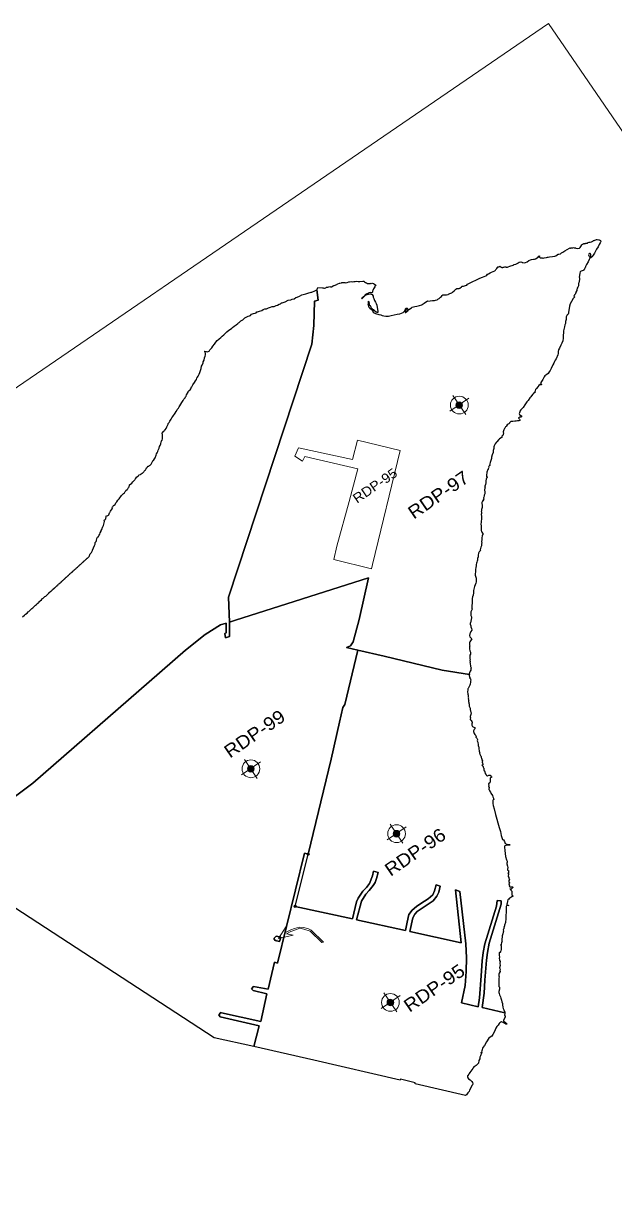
# Model space of a CAD drawing. Header units: metres. Extents: x 263924 to 318888, y 5017073 to 5064560.
# Drawn here: x 301402 to 306791, y 5053909 to 5064560 of the extents above; entities that cross this region are included whole.
import ezdxf

# ---------------------------------------------------------------- set-up
doc = ezdxf.new("R2010")
doc.units = ezdxf.units.M
doc.header["$LTSCALE"] = 38
doc.header["$PDMODE"] = 32
doc.header["$PDSIZE"] = 19
for name, color, linetype, lineweight in [('1', 7, 'Continuous', 25), ('60', 7, 'Continuous', 13), ('61', 7, 'Continuous', 13)]:
    doc.layers.add(name, color=color, linetype=linetype, lineweight=lineweight)
doc.layers.add('6', color=7, linetype='Continuous')

msp = doc.modelspace()

# ---------------------------------------------------------------- hatches: boundary and pattern name
at = {"layer": '61'}
for points in [[(305399.92, 5061093.47, 1), (305349.57, 5061059.14, 1)], [(303500.33, 5057774.78, 1), (303449.98, 5057740.45, 1)], [(304828.11, 5057183.06, 1), (304777.76, 5057148.73, 1)], [(304771.86, 5055643.61, 1), (304721.51, 5055609.28, 1)]]:
    msp.add_hatch(color=256, dxfattribs=at).paths.add_polyline_path(points)

# ---------------------------------------------------------------- linework, layer by layer
at = {"layer": '1'}
for points in [[(306023.94, 5062402.69), (306032.39, 5062405.24), (306051.64, 5062407.59), (306059.74, 5062409.49), (306069.14, 5062410.29), (306094.02, 5062427.36), (306100.84, 5062435.09), (306104.85, 5062437.79), (306106.65, 5062436.89), (306105.65, 5062431.69), (306103.34, 5062429.09), (306113.25, 5062420.89), (306116.65, 5062419.79), (306123.84, 5062418.89), (306125.84, 5062420.49), (306131.15, 5062421.39), (306136.65, 5062418.49), (306138.95, 5062418.49), (306149.05, 5062419.79), (306168.95, 5062421.99), (306178.25, 5062425.29), (306185.45, 5062426.79), (306197.65, 5062428.79), (306225.55, 5062431.49), (306244.65, 5062435.89), (306255.95, 5062439.99), (306268.35, 5062446.99), (306273.55, 5062451.39), (306273.55, 5062454.59), (306277.15, 5062453.09), (306283.45, 5062453.59), (306296.45, 5062457.99), (306305.95, 5062464.79), (306317.85, 5062471.79), (306337.55, 5062484.69), (306359.75, 5062496.29), (306380.85, 5062508.09), (306382.45, 5062510.49), (306385.55, 5062509.49), (306389.55, 5062509.69)], [(306389.55, 5062509.69), (306395.55, 5062513.09), (306400.75, 5062512.59), (306405.16, 5062512.59), (306410.46, 5062512.19), (306415.98, 5062513.82), (306421.16, 5062511.89), (306433.46, 5062511.49), (306438.35, 5062507.79), (306450.26, 5062505.69), (306469.35, 5062508.99), (306476.66, 5062515.69), (306482.86, 5062523.09), (306492.36, 5062540.49), (306495.36, 5062540.99), (306506.66, 5062547.29), (306507.86, 5062549.89), (306510.66, 5062551.29), (306513.06, 5062550.09), (306516.16, 5062550.29), (306519.26, 5062548.79), (306525.86, 5062550.79), (306528.06, 5062554.19), (306533.56, 5062553.29), (306543.76, 5062554.89), (306546.76, 5062558.69), (306547.86, 5062560.69), (306550.96, 5062560.69), (306554.46, 5062562.29), (306557.76, 5062561.79), (306559.96, 5062563.29), (306569.06, 5062563.99), (306580.86, 5062566.89), (306592.16, 5062571.69), (306598.56, 5062578.59), (306603.06, 5062579.39), (306624.36, 5062586.19), (306632.36, 5062586.19), (306647.86, 5062585.99), (306651.56, 5062585.39)], [(306651.56, 5062585.39), (306663.06, 5062579.09), (306665.66, 5062572.89), (306669.36, 5062570.59), (306664.86, 5062569.79), (306659.06, 5062556.19), (306649.96, 5062541.09), (306639.56, 5062521.79), (306626.86, 5062500.09), (306617.56, 5062481.99), (306607.46, 5062463.19), (306601.35, 5062454.19), (306595.45, 5062444.49), (306586.35, 5062433.29), (306585.15, 5062430.59), (306578.25, 5062422.69), (306573.15, 5062419.49), (306570.35, 5062420.29), (306569.35, 5062424.09), (306569.75, 5062430.29), (306573.05, 5062438.19), (306574.35, 5062443.19), (306573.95, 5062449.89), (306571.46, 5062457.29), (306567.96, 5062460.69), (306563.55, 5062459.09), (306557.45, 5062454.49), (306554.25, 5062448.19), (306554.65, 5062439.59), (306558.35, 5062434.69), (306565.95, 5062423.19), (306565.55, 5062417.29), (306561.95, 5062411.09), (306559.65, 5062403.89), (306550.85, 5062383.59), (306535.45, 5062358.59), (306526.65, 5062341.19), (306525.05, 5062335.49), (306522.95, 5062330.79), (306517.05, 5062320.09)], [(305234.12, 5062082.79), (305243.42, 5062083.49), (305250.92, 5062082.19), (305260.02, 5062082.49), (305272.92, 5062086.69), (305276.92, 5062089.99), (305290.02, 5062094.99), (305306.22, 5062102.29), (305314.12, 5062107.09), (305327.12, 5062120.19), (305343.22, 5062134.49), (305351.22, 5062139.49), (305365.92, 5062141.09), (305373.52, 5062139.49), (305380.22, 5062142.49), (305394.72, 5062155.49), (305402.32, 5062160.49), (305412.72, 5062160.79), (305422.52, 5062163.59), (305432.02, 5062166.59), (305442.92, 5062170.99), (305450.02, 5062179.19), (305474.12, 5062193.29), (305493.72, 5062200.29), (305505.82, 5062206.29), (305520.73, 5062212.49), (305543.63, 5062225.39), (305563.83, 5062233.79), (305587.13, 5062245.09), (305615.93, 5062257.19), (305624.83, 5062262.69), (305632.33, 5062269.99), (305636.23, 5062272.69), (305638.93, 5062272.89), (305642.23, 5062274.09), (305655.73, 5062283.09), (305669.43, 5062289.59), (305683.63, 5062294.89), (305698.53, 5062302.09), (305704.93, 5062307.99)], [(305704.93, 5062307.99), (305709.03, 5062314.59), (305716.03, 5062323.79), (305724.13, 5062331.29), (305725.63, 5062333.79), (305723.73, 5062336.39), (305728.83, 5062338.59), (305735.23, 5062339.79), (305743.53, 5062342.99), (305752.44, 5062339.79), (305756.43, 5062335.09), (305762.13, 5062331.59), (305771.74, 5062332.09), (305775.64, 5062334.39), (305780.03, 5062336.19), (305788.94, 5062337.69), (305798.74, 5062336.99), (305801.94, 5062336.29), (305803.94, 5062334.79), (305813.34, 5062335.99), (305821.14, 5062338.19), (305835.54, 5062343.49), (305867.24, 5062354.49), (305868.64, 5062355.99), (305873.54, 5062357.99), (305876.64, 5062358.29), (305891.44, 5062361.79), (305903.44, 5062369.09), (305907.94, 5062372.09), (305910.74, 5062375.39), (305919.94, 5062381.89), (305937.56, 5062383.21), (305943.84, 5062382.09), (305949.44, 5062378.89), (305955.74, 5062376.59), (305970.64, 5062375.19), (305979.14, 5062377.09), (305993.54, 5062383.59), (306009.84, 5062394.59), (306023.94, 5062402.69)], [(306517.05, 5062320.09), (306514.35, 5062310.59), (306511.65, 5062307.29), (306508.45, 5062307.09), (306505.55, 5062305.19), (306487.55, 5062298.59), (306481.34, 5062296.99), (306476.75, 5062293.69), (306473.24, 5062279.99), (306469.54, 5062259.49), (306469.14, 5062243.69), (306470.54, 5062238.09), (306470.54, 5062222.19), (306465.64, 5062193.09), (306463.24, 5062186.59), (306460.74, 5062176.49), (306460.74, 5062163.89), (306455.24, 5062152.99), (306450.24, 5062143.89), (306447.04, 5062129.79), (306447.24, 5062126.29), (306446.84, 5062121.89), (306438.84, 5062106.89), (306436.94, 5062101.59), (306434.84, 5062096.69), (306433.54, 5062091.29), (306424.94, 5062081.39), (306422.64, 5062074.19), (306420.94, 5062072.69), (306419.74, 5062070.59), (306421.44, 5062067.19), (306424.84, 5062064.79), (306425.54, 5062062.49), (306422.04, 5062056.19), (306417.84, 5062054.29), (306412.54, 5062048.89), (306399.33, 5062021.99), (306386.63, 5062000.59), (306378.23, 5061979.19), (306377.63, 5061956.59)], [(305467.78, 5058620.16), (305218.5, 5058659.34), (304691.56, 5058784.49), (304449.57, 5058841.95), (304345.91, 5058866.56), (304383.71, 5058879.65), (304407.15, 5058916.19), (304460.98, 5059121.55), (304548.34, 5059501.5), (303335.29, 5059114.94), (303279.35, 5059097.22), (303271.93, 5059324.14), (304032.13, 5061632.74), (304049.12, 5061803.84), (304056.44, 5062023.96), (304087.25, 5062033.23), (304076.5, 5062128.79), (304079, 5062133.29), (304081.7, 5062140.19), (304082.5, 5062144.79), (304085, 5062148.39), (304128.63, 5062145.96), (304135.1, 5062145.79), (304141.4, 5062143.69), (304145.8, 5062144.69), (304159.8, 5062147.29), (304165.7, 5062151.29), (304177.5, 5062154.09), (304194.6, 5062157.39), (304200.8, 5062155.99), (304210.9, 5062157.29), (304226.9, 5062164.19), (304231.4, 5062167.29), (304235.9, 5062167.29), (304259.3, 5062176.09), (304263.3, 5062180.99), (304267.2, 5062183.19), (304282.6, 5062189.89), (304287.1, 5062188.59), (304300.91, 5062191.49)], [(304300.91, 5062191.49), (304304.51, 5062195.59), (304315.91, 5062196.69), (304330.71, 5062195.79), (304337.61, 5062191.49), (304353.21, 5062194.39), (304366.81, 5062200.59), (304374.51, 5062200.59), (304389.11, 5062203.09), (304402.41, 5062201.89), (304414.11, 5062203.89), (304426.81, 5062203.99), (304437.91, 5062206.49), (304452.01, 5062205.59), (304468.11, 5062205.59), (304496.71, 5062208.89), (304505.11, 5062206.89), (304512.51, 5062202.69), (304520.01, 5062195.99), (304528.51, 5062191.49), (304539.31, 5062186.99), (304552.21, 5062185.79), (304566.71, 5062185.49), (304573.01, 5062188.89), (304577.61, 5062186.49), (304584.21, 5062188.29), (304592.31, 5062186.99), (304602.31, 5062181.39), (304614.41, 5062170.79), (304614.41, 5062168.59), (304610.21, 5062166.69), (304609.71, 5062164.59), (304606.31, 5062156.39), (304598.61, 5062146.29), (304593.11, 5062136.19), (304588.41, 5062122.39), (304585.31, 5062115.29), (304583.51, 5062107.29), (304578.01, 5062101.89), (304572.81, 5062101.19)], [(303976.8, 5062091.39), (303994.5, 5062098.39), (304024.3, 5062107.79), (304032.4, 5062107.74), (304038.3, 5062109.89), (304051.4, 5062117.29), (304058.5, 5062120.79), (304076.5, 5062128.79), (304087.25, 5062033.23), (304056.44, 5062023.96), (304049.12, 5061803.84), (304032.13, 5061632.74), (303271.93, 5059324.14), (303279.35, 5059097.22)], [(303385.09, 5061846.39), (303403.19, 5061854.79), (303420.39, 5061872.79), (303444.59, 5061884.99), (303450.79, 5061889.09), (303462.29, 5061889.79), (303472.39, 5061895.09), (303482.49, 5061905.69), (303489.59, 5061909.29), (303500.49, 5061913.09), (303514.79, 5061915.49), (303523.69, 5061919.79), (303530.69, 5061927.89), (303536.29, 5061928.19), (303554.39, 5061933.49), (303573.99, 5061940.59), (303588.89, 5061949.29), (303601.69, 5061953.99), (303618.19, 5061955.49), (303637.39, 5061963.49), (303653.29, 5061970.59), (303669.39, 5061975.09), (303687.39, 5061977.59), (303707.2, 5061986.49), (303719.09, 5061988.79), (303733.2, 5061998.09), (303744.2, 5062000.59), (303754.4, 5062009.39), (303761.9, 5062010.19), (303787, 5062020.19), (303815.9, 5062032.69), (303840.5, 5062036.49), (303851.1, 5062043.59), (303871.1, 5062046.59), (303886.2, 5062058.39), (303898.5, 5062061.19), (303919.4, 5062071.59), (303939.6, 5062081.29), (303963.2, 5062088.29), (303976.8, 5062091.39)], [(304572.81, 5062101.19), (304562.21, 5062103.39), (304552.41, 5062101.69), (304543.71, 5062095.59), (304531.31, 5062090.89), (304519.51, 5062085.69), (304503.66, 5062068.8), (304498.41, 5062064.69), (304491.81, 5062056.39), (304484.26, 5062049.49), (304486.01, 5062045.99), (304494.61, 5062055.19), (304505.93, 5062063.69), (304519.11, 5062078.99), (304526.51, 5062084.29), (304535.71, 5062086.99), (304563.21, 5062091.09), (304573.11, 5062090.29), (304581.91, 5062085.49), (304589.01, 5062071.49), (304590.61, 5062061.39), (304594.81, 5062048.69), (304601.71, 5062032.59), (304610.91, 5062014.59), (304617.31, 5062002.59), (304622.31, 5061989.49), (304627.41, 5061965.99), (304629.81, 5061951.29), (304631.91, 5061930.29), (304633.3, 5061920.29), (304627.91, 5061923.09), (304621.8, 5061924.19), (304617.91, 5061925.59), (304602.51, 5061937.89), (304594.8, 5061944.59), (304586.8, 5061948.39), (304583.01, 5061951.69), (304575.6, 5061956.59), (304571.41, 5061970.39), (304568.91, 5061977.59)], [(304878.01, 5061935.89), (304882.11, 5061945.19), (304884.01, 5061952.19), (304885.71, 5061955.49), (304892.21, 5061960.09), (304898.51, 5061961.79), (304902.81, 5061958.59), (304903.21, 5061953.59), (304900.41, 5061948.09), (304888.91, 5061939.19), (304885.11, 5061932.79), (304881.71, 5061925.39), (304883.11, 5061922.99), (304886.11, 5061922.99), (304897.81, 5061929.79), (304905.21, 5061936.59), (304916.71, 5061949.59), (304938.71, 5061964.69), (304946.81, 5061968.89), (304968.51, 5061976.09), (304988.71, 5061978.99), (305012.51, 5061984.19), (305032.51, 5061990.59), (305037.91, 5061994.09), (305055.51, 5062007.19), (305076.91, 5062021.59), (305085.01, 5062026.59), (305087.81, 5062025.39), (305131.92, 5062030.79), (305149.22, 5062031.99), (305159.51, 5062035.19), (305173.31, 5062036.79), (305180.02, 5062042.99), (305190.22, 5062050.29), (305205.22, 5062060.19), (305211.82, 5062068.39), (305219.52, 5062077.29), (305224.62, 5062082.29), (305230.32, 5062083.89), (305234.12, 5062082.79)], [(304568.91, 5061977.59), (304565.51, 5061981.39), (304560.31, 5061986.29), (304556.91, 5061992.49), (304555.91, 5061999.49), (304551.61, 5062007.99), (304554.41, 5062014.19), (304556.51, 5062015.69), (304554.01, 5062016.69), (304549.81, 5062016.09), (304548.11, 5062020.49), (304548.41, 5062023.49), (304546.01, 5062025.89), (304543.71, 5062025.69), (304545.21, 5062020.29), (304546.11, 5062009.69), (304542.91, 5062000.59), (304551.41, 5061970.59), (304558.8, 5061960.79), (304570.71, 5061950.99), (304586.3, 5061933.49), (304591.21, 5061924.49), (304599.01, 5061919.69), (304611.51, 5061913.99), (304621.71, 5061910.09), (304631.8, 5061906.79), (304641.1, 5061904.59), (304659.01, 5061901.39), (304671.8, 5061894.29), (304686.6, 5061889.69), (304706.21, 5061887.49), (304729.31, 5061889.19), (304752.71, 5061893.59), (304780.91, 5061901.29), (304810.01, 5061907.09), (304832.31, 5061910.49), (304847.41, 5061916.09), (304862.11, 5061922.69), (304872.21, 5061929.69), (304878.01, 5061935.89)], [(306377.63, 5061956.59), (306369.13, 5061925.59), (306370.13, 5061919.99), (306369.93, 5061915.99), (306366.53, 5061907.49), (306361.53, 5061900.09), (306358.93, 5061899.29), (306354.63, 5061894.79), (306352.43, 5061889.49), (306350.43, 5061882.19), (306348.93, 5061871.39), (306347.93, 5061856.29), (306344.73, 5061840.89), (306341.83, 5061822.19), (306338.63, 5061808.19), (306335.23, 5061789.99), (306325.73, 5061753.79), (306323.73, 5061735.49), (306323.23, 5061714.69), (306323.12, 5061686.39), (306318.02, 5061662.09), (306309.62, 5061642.89), (306299.52, 5061622.09), (306288.42, 5061595.49), (306280.82, 5061581.49), (306276.82, 5061565.69), (306275.42, 5061548.29), (306273.32, 5061536.09), (306257.42, 5061499.39), (306249.02, 5061487.49), (306242.12, 5061475.89), (306235.82, 5061458.59), (306228.12, 5061444.59), (306211.11, 5061409.49), (306204.31, 5061392.79), (306193.91, 5061379.49), (306184.71, 5061366.29), (306172.31, 5061355.69), (306162.61, 5061350.99), (306154.41, 5061343.59)], [(303026.28, 5061432.48), (303032.19, 5061441.88), (303034.19, 5061448.48), (303039.58, 5061463.78), (303039.28, 5061470.18), (303048.69, 5061485.88), (303054.08, 5061508.18), (303058.49, 5061524.58), (303060.69, 5061536.38), (303062.59, 5061548.78), (303058.09, 5061563.18), (303053.09, 5061567.18), (303055.29, 5061567.38), (303067.99, 5061565.98), (303077.59, 5061562.98), (303085.89, 5061564.38), (303093.69, 5061569.98), (303101.69, 5061579.88), (303110.19, 5061591.19), (303118.79, 5061600.49), (303129.29, 5061614.29), (303142.69, 5061631.29), (303155.29, 5061650.09), (303168.29, 5061666.29), (303183.59, 5061676.99), (303186.19, 5061682.69), (303201.79, 5061692.09), (303213.89, 5061704.99), (303228.99, 5061718.59), (303242.69, 5061734.49), (303255.99, 5061744.99), (303273.09, 5061760.69), (303299.89, 5061774.69), (303309.09, 5061784.99), (303323.29, 5061797.69), (303340.09, 5061808.19), (303357.09, 5061819.89), (303362.19, 5061828.39), (303368.89, 5061829.69), (303385.09, 5061846.39)], [(302778.68, 5060992.88), (302785.68, 5061002.88), (302791.18, 5061013.68), (302790.68, 5061018.68), (302795.68, 5061019.98), (302797.58, 5061022.18), (302803.68, 5061035.18), (302809.98, 5061042.38), (302815.48, 5061049.28), (302821.48, 5061059.68), (302828.58, 5061070.58), (302836.98, 5061085.38), (302845.88, 5061099.28), (302858.58, 5061117.48), (302864.98, 5061129.68), (302872.58, 5061140.68), (302876.58, 5061143.08), (302878.68, 5061151.48), (302884.38, 5061159.08), (302888.98, 5061170.08), (302904.88, 5061194.28), (302905.08, 5061200.88), (302913.48, 5061210.58), (302921.78, 5061217.38), (302926.58, 5061225.98), (302933.98, 5061242.08), (302938.28, 5061244.88), (302945.58, 5061263.08), (302961.08, 5061282.28), (302969.18, 5061296.98), (302978.78, 5061311.38), (302984.28, 5061323.78), (302985.98, 5061331.88), (302988.98, 5061332.98), (302994.08, 5061342.18), (303004.08, 5061358.08), (303010.68, 5061374.58), (303017.08, 5061393.38), (303022.28, 5061411.48), (303026.28, 5061432.48)], [(306154.41, 5061343.59), (306147.91, 5061335.69), (306141.71, 5061322.69), (306135.41, 5061311.29), (306118.81, 5061282.99), (306117.01, 5061276.99), (306118.61, 5061271.19), (306123.21, 5061265.79), (306124.01, 5061262.69), (306122.01, 5061260.29), (306118.11, 5061263.09), (306111.71, 5061263.79), (306099.71, 5061254.79), (306090.81, 5061244.29), (306079.61, 5061227.19), (306071.21, 5061218.39), (306066.31, 5061206.39), (306065.01, 5061198.09), (306067.41, 5061192.09), (306063.91, 5061192.29), (306051.01, 5061182.59), (306044.81, 5061174.99), (306032.26, 5061160.94), (306025.91, 5061153.09), (306017.21, 5061141.59), (306002.1, 5061119.99), (305991.2, 5061105.09), (305984, 5061098.29), (305972.5, 5061078.69), (305958.1, 5061055.79), (305948.3, 5061046.59), (305936.8, 5061034.39), (305928.45, 5061022.13), (305927.1, 5061016.19), (305923.8, 5061006.69), (305922.3, 5061000.88), (305924.5, 5060991.19), (305940, 5060980.19), (305944.2, 5060971.08), (305942.8, 5060969.19)], [(302611.48, 5060619.47), (302614.38, 5060633.07), (302620.48, 5060641.97), (302627.08, 5060653.77), (302630.98, 5060665.67), (302640.08, 5060684.17), (302643.88, 5060698.97), (302649.68, 5060707.37), (302653.58, 5060724.67), (302658.98, 5060740.17), (302660.78, 5060747.47), (302663.58, 5060755.67), (302666.78, 5060753.67), (302667.58, 5060757.57), (302668.78, 5060769.87), (302668.48, 5060785.67), (302668.68, 5060809.97), (302666.18, 5060814.27), (302667.18, 5060822.57), (302669.48, 5060823.17), (302674.58, 5060832.37), (302673.48, 5060837.27), (302676.68, 5060837.07), (302683.88, 5060840.97), (302688.68, 5060849.27), (302694.28, 5060852.27), (302702.78, 5060862.87), (302710.18, 5060878.87), (302712.68, 5060883.67), (302715.68, 5060891.77), (302722.48, 5060901.77), (302722.18, 5060908.57), (302725.48, 5060910.77), (302729.58, 5060917.97), (302737.58, 5060928.67), (302747.38, 5060947.38), (302753.78, 5060960.38), (302763.98, 5060972.38), (302770.28, 5060981.47), (302778.68, 5060992.88)], [(305942.8, 5060969.19), (305936.2, 5060966.99), (305927.6, 5060966.58), (305918.7, 5060961.99), (305915.5, 5060958.88), (305915.1, 5060956.79), (305917.9, 5060953.08), (305920.4, 5060951.79), (305923.3, 5060949.38), (305926.9, 5060943.69), (305928.4, 5060941.88), (305927.3, 5060936.99), (305916.6, 5060933.88), (305904.6, 5060933.88), (305892.2, 5060929.58), (305882.4, 5060929.58), (305861.7, 5060928.08), (305846.3, 5060925.99), (305841.3, 5060923.79), (305835.1, 5060918.29), (305832.2, 5060914.08), (305831.5, 5060910.58), (305828, 5060905.69), (305821.5, 5060903.58), (305812.9, 5060896.68), (305806.9, 5060888.88), (305807.2, 5060886.58), (305805.7, 5060882.98), (305803.1, 5060881.58), (305796.7, 5060877.08), (305789, 5060867.08), (305786.4, 5060862.88), (305784.6, 5060854.38), (305780.5, 5060850.08), (305775.7, 5060833.78), (305774, 5060830.88), (305778, 5060825.18), (305774.49, 5060807.18), (305771.89, 5060800.48), (305763.89, 5060791.78)], [(305763.89, 5060791.78), (305761.49, 5060781.98), (305757.39, 5060776.78), (305741.89, 5060768.08), (305736.69, 5060761.98), (305717.19, 5060740.18), (305714.49, 5060738.98), (305709.89, 5060735.48), (305701.29, 5060724.28), (305692.19, 5060704.48), (305690.29, 5060694.48), (305690.49, 5060680.38), (305684.69, 5060661.58), (305683.39, 5060643.58), (305675.89, 5060622.88), (305669.19, 5060601.88), (305668.59, 5060593.28), (305667.29, 5060590.18), (305666.59, 5060581.08), (305661.99, 5060572.68), (305657.49, 5060552.88), (305652.89, 5060539.38), (305651.39, 5060533.08), (305655.09, 5060528.88), (305653.29, 5060526.38), (305648.89, 5060523.88), (305642.49, 5060510.98), (305643.89, 5060505.08), (305642.19, 5060499.88), (305638.09, 5060495.08), (305640.49, 5060491.78), (305635.39, 5060488.28), (305626.58, 5060464.18), (305623.28, 5060435.88), (305624.38, 5060431.98), (305623.78, 5060425.48), (305626.18, 5060422.28), (305630.78, 5060418.38), (305625.08, 5060416.18), (305621.78, 5060410.38)], [(302424.08, 5060403.17), (302430.68, 5060413.97), (302437.28, 5060421.27), (302439.68, 5060421.27), (302442.68, 5060424.97), (302450.18, 5060431.67), (302450.88, 5060434.57), (302457.98, 5060439.47), (302467.98, 5060443.17), (302472.48, 5060446.47), (302476.48, 5060449.17), (302483.68, 5060455.57), (302489.08, 5060459.77), (302492.48, 5060462.07), (302499.48, 5060468.97), (302502.48, 5060474.17), (302505.98, 5060477.07), (302507.28, 5060479.27), (302510.58, 5060484.07), (302512.98, 5060484.07), (302516.98, 5060487.57), (302522.18, 5060499.47), (302524.28, 5060501.77), (302523.48, 5060505.27), (302530.68, 5060508.17), (302533.88, 5060512.27), (302531.48, 5060517.67), (302535.48, 5060515.37), (302538.58, 5060518.57), (302544.68, 5060518.87), (302552.18, 5060524.87), (302557.48, 5060528.57), (302566.28, 5060537.17), (302568.28, 5060543.87), (302575.58, 5060556.07), (302581.68, 5060567.27), (302586.58, 5060571.87), (302597.38, 5060587.07), (302603.38, 5060594.77), (302611.48, 5060619.47)], [(302160.58, 5060068.46), (302166.78, 5060066.76), (302178.58, 5060071.26), (302181.88, 5060076.86), (302187.58, 5060094.16), (302190.28, 5060095.76), (302196.38, 5060107.96), (302211.18, 5060129.96), (302214.18, 5060139.46), (302212.28, 5060146.16), (302218.48, 5060149.66), (302222.28, 5060161.56), (302230.08, 5060163.76), (302239.38, 5060170.56), (302244.18, 5060183.56), (302254.28, 5060194.66), (302261.88, 5060209.56), (302275.18, 5060222.16), (302295.88, 5060252.76), (302305.08, 5060260.26), (302306.98, 5060266.46), (302308.78, 5060268.56), (302311.08, 5060268.56), (302315.48, 5060269.86), (302323.28, 5060277.46), (302328.38, 5060288.16), (302333.08, 5060290.96), (302336.38, 5060298.16), (302346.68, 5060305.66), (302354.18, 5060313.36), (302361.38, 5060324.56), (302364.48, 5060329.76), (302367.38, 5060336.46), (302370.28, 5060344.06), (302369.88, 5060349.56), (302390.88, 5060364.67), (302400.48, 5060376.37), (302416.48, 5060393.77), (302421.18, 5060400.46), (302424.08, 5060403.17)], [(305621.78, 5060410.38), (305619.48, 5060401.18), (305617.18, 5060385.18), (305617.48, 5060381.38), (305615.78, 5060371.88), (305616.58, 5060365.78), (305618.98, 5060362.48), (305614.18, 5060356.38), (305613.38, 5060351.88), (305608.88, 5060338.08), (305608.58, 5060334.18), (305610.88, 5060330.98), (305610.38, 5060327.98), (305607.98, 5060324.38), (305605.78, 5060298.78), (305607.08, 5060291.28), (305607.08, 5060266.98), (305601.38, 5060255.08), (305601.28, 5060248.55), (305598.58, 5060237.78), (305595.98, 5060231.88), (305596.78, 5060227.88), (305601.18, 5060222.28), (305600.08, 5060217.38), (305597.18, 5060216.78), (305593.58, 5060213.68), (305594.58, 5060211.68), (305598.08, 5060209.38), (305596.78, 5060207.38), (305592.38, 5060207.98), (305586.18, 5060200.68), (305583.98, 5060194.98), (305582.08, 5060187.58), (305581.08, 5060176.48), (305583.28, 5060170.58), (305583.58, 5060148.78), (305582.78, 5060141.28), (305580.48, 5060132.28), (305576.88, 5060122.98), (305577.08, 5060110.38)], [(302000.39, 5059694.68), (302002.48, 5059696.16), (302004.38, 5059700.75), (302004.18, 5059703.86), (302006.18, 5059711.55), (302011.98, 5059720.96), (302015.88, 5059725.25), (302019.08, 5059728.16), (302021.48, 5059732.46), (302024.58, 5059736.75), (302030.78, 5059749.56), (302032.53, 5059752.11), (302049.78, 5059794.46), (302054.98, 5059809.36), (302056.68, 5059822.86), (302064.08, 5059830.86), (302067.78, 5059841.76), (302072.58, 5059859.66), (302077.98, 5059871.36), (302085.28, 5059878.76), (302089.98, 5059887.96), (302093.48, 5059889.66), (302097.38, 5059899.16), (302100.78, 5059911.26), (302110.08, 5059927.96), (302110.78, 5059933.26), (302117.08, 5059941.86), (302120.48, 5059948.36), (302123.78, 5059961.76), (302125.78, 5059967.26), (302132.58, 5059978.76), (302138.58, 5060001.06), (302140.68, 5060015.36), (302138.98, 5060028.16), (302146.18, 5060031.76), (302150.88, 5060034.76), (302154.68, 5060040.36), (302157.58, 5060058.96), (302155.58, 5060062.36), (302160.58, 5060068.46)], [(305577.08, 5060110.38), (305575.48, 5060106.08), (305576.18, 5060100.68), (305576.38, 5060088.58), (305575.28, 5060078.28), (305576.18, 5060062.88), (305576.48, 5060044.68), (305573.38, 5060008.38), (305572.28, 5059988.97), (305573.78, 5059974.58), (305574.68, 5059956.47), (305574.48, 5059936.87), (305575.68, 5059933.67), (305576.28, 5059926.77), (305580.98, 5059916.07), (305585.48, 5059907.97), (305592.68, 5059902.17), (305592.18, 5059899.07), (305588.38, 5059895.87), (305586.08, 5059892.47), (305583.78, 5059883.67), (305580.48, 5059866.07), (305581.18, 5059850.37), (305579.08, 5059828.57), (305579.38, 5059822.47), (305578.88, 5059806.57), (305577.88, 5059794.17), (305573.68, 5059786.97), (305572.68, 5059780.87), (305567.18, 5059767.57), (305564.48, 5059757.37), (305568.58, 5059749.37), (305564.38, 5059747.67), (305555.78, 5059738.17), (305551.48, 5059725.07), (305547.78, 5059706.17), (305545.88, 5059693.27), (305542.58, 5059677.87), (305540.08, 5059660.47), (305541.98, 5059658.57)], [(301895.35, 5059599.27), (301897.85, 5059600.81), (301901.43, 5059604.78), (301907.46, 5059610.33), (301909.44, 5059611.16), (301911.17, 5059613.66), (301913.99, 5059616.15), (301916.48, 5059617.82), (301918.15, 5059619.99), (301920.77, 5059621.79), (301924.61, 5059626.07), (301928.58, 5059628.89), (301930.88, 5059631.58), (301933.63, 5059633.95), (301935.36, 5059635.1), (301938.18, 5059637.98), (301940.42, 5059639.58), (301942.21, 5059642.14), (301945.86, 5059644.19), (301947.97, 5059647.26), (301951.3, 5059649.75), (301952.83, 5059651.42), (301957.12, 5059654.81), (301959.1, 5059657.18), (301963.01, 5059659.93), (301965.76, 5059663.39), (301969.09, 5059665.63), (301971.84, 5059668.51), (301974.66, 5059670.62), (301976.19, 5059672.67), (301979.33, 5059674.59), (301981.38, 5059677.27), (301984.83, 5059679.83), (301987.01, 5059682.52), (301989.82, 5059684.25), (301991.87, 5059686.88), (301994.5, 5059688.67), (301996.03, 5059690.52), (301998.78, 5059692.57), (302000.39, 5059694.68)], [(305541.98, 5059658.57), (305539.48, 5059654.67), (305536.18, 5059645.07), (305532.68, 5059633.07), (305530.18, 5059622.97), (305527.58, 5059610.77), (305525.28, 5059595.77), (305523.28, 5059575.77), (305521.68, 5059555.47), (305518.58, 5059536.77), (305519.98, 5059524.67), (305524.28, 5059515.77), (305529.78, 5059497.97), (305530.18, 5059491.07), (305529.88, 5059465.57), (305524.58, 5059452.27), (305520.08, 5059436.57), (305513.73, 5059422.02), (305509.58, 5059410.57), (305507.38, 5059397.07), (305505.88, 5059384.97), (305504.88, 5059364.27), (305501.18, 5059343.77), (305495.78, 5059328.87), (305491.78, 5059313.56), (305491.18, 5059295.67), (305491.48, 5059268.77), (305489.78, 5059248.16), (305488.28, 5059236.96), (305489.18, 5059222.56), (305491.28, 5059215.26), (305490.58, 5059209.76), (305487.18, 5059201.56), (305480.18, 5059189.86), (305478.98, 5059170.56), (305481.18, 5059156.16), (305484.98, 5059144.56), (305485.38, 5059134.26), (305483.88, 5059119.86), (305479.98, 5059104.46)], [(301791.8, 5059505.7), (301794.3, 5059508.2), (301797.5, 5059510.44), (301799.35, 5059511.46), (301801.72, 5059514.09), (301803.64, 5059515.43), (301804.73, 5059517.16), (301807.74, 5059519.08), (301809.02, 5059521), (301811.58, 5059522.92), (301816.76, 5059527.46), (301819, 5059530.22), (301823.87, 5059534.57), (301826.11, 5059536.04), (301830.14, 5059539.43), (301832.19, 5059542.18), (301836.47, 5059545.96), (301839.42, 5059547.94), (301841.08, 5059550.06), (301843.58, 5059551.78), (301845.11, 5059553.77), (301847.03, 5059554.98), (301848.44, 5059556.71), (301850.3, 5059558.06), (301851.64, 5059559.72), (301853.75, 5059561), (301856.95, 5059563.82), (301858.17, 5059565.48), (301860.67, 5059567.85), (301863.8, 5059570.22), (301865.85, 5059572.65), (301868.41, 5059574.31), (301871.1, 5059577.26), (301873.34, 5059578.86), (301875, 5059581.1), (301877.18, 5059582.19), (301878.91, 5059584.3), (301883.26, 5059587.69), (301885.88, 5059590.95), (301895.35, 5059599.27)], [(300333.51, 5056759.39), (301488.52, 5057627.31), (302547.84, 5058552.37), (302880.21, 5058840.02), (303057.76, 5058984.98), (303197.67, 5059071.36), (303251.58, 5059088.43), (303249.81, 5058998.61), (303237.29, 5058992.68), (303244.71, 5058952.05), (303281.43, 5058965.08), (303280.95, 5058995.42), (303279.35, 5059097.22), (303335.29, 5059114.94), (304548.34, 5059501.5), (304460.98, 5059121.55), (304407.15, 5058916.19), (304383.71, 5058879.65), (304345.91, 5058866.56), (304449.57, 5058841.95), (304332.24, 5058344.91), (304312.76, 5058318.27), (304283.34, 5058184.65), (304206.46, 5057844.98)], [(301681.18, 5059403.91), (301684.49, 5059408.39), (301688.5, 5059410.52), (301691.33, 5059414.53), (301694.17, 5059415.71), (301697.71, 5059420.2), (301700.42, 5059422.17), (301702.91, 5059424.61), (301705.34, 5059426.41), (301708.15, 5059428.77), (301709.82, 5059430.95), (301711.67, 5059432.1), (301713.02, 5059433.77), (301716.28, 5059436.84), (301718.39, 5059438.25), (301722.94, 5059442.85), (301725.5, 5059445.22), (301727.61, 5059447.46), (301730.94, 5059450.09), (301733.31, 5059452.45), (301736.57, 5059454.82), (301744.63, 5059461.99), (301746.75, 5059464.55), (301748.73, 5059466.28), (301751.35, 5059468.07), (301753.34, 5059470.5), (301757.75, 5059474.41), (301759.87, 5059476.52), (301762.68, 5059478.76), (301764.28, 5059480.55), (301770.68, 5059485.67), (301772.47, 5059487.4), (301774.27, 5059488.74), (301776.06, 5059491.11), (301778.11, 5059492.84), (301781.95, 5059496.49), (301784.63, 5059498.34), (301787, 5059501.09), (301789.5, 5059502.82), (301791.8, 5059505.7)], [(301461.17, 5059202.54), (301466.83, 5059209.63), (301478.4, 5059221.19), (301486.9, 5059226.15), (301498.47, 5059236.77), (301509.1, 5059248.34), (301512.64, 5059250), (301521.61, 5059258.26), (301523.02, 5059262.27), (301533.65, 5059271.01), (301536.24, 5059271.95), (301544.27, 5059279.27), (301547.1, 5059283.29), (301554.66, 5059290.13), (301567.17, 5059300.52), (301577.32, 5059311.15), (301582.05, 5059314.45), (301589.6, 5059320.83), (301597.16, 5059329.33), (301605.42, 5059334.76), (301611.56, 5059340.19), (301614.63, 5059344.91), (301617.46, 5059345.85), (301620.76, 5059349.63), (301623.6, 5059351.52), (301626.43, 5059355.77), (301633.28, 5059359.31), (301634.7, 5059363.32), (301640.36, 5059366.63), (301641.05, 5059369.2), (301650.02, 5059376.99), (301655.22, 5059380.53), (301657.81, 5059384.55), (301661.11, 5059386.44), (301665.37, 5059390.92), (301668.44, 5059392.58), (301671.03, 5059396.12), (301674.81, 5059398), (301677.41, 5059402.25), (301681.18, 5059403.91)], [(301393.88, 5059143.99), (301412.53, 5059158.63), (301419.85, 5059168.78), (301434.96, 5059178.94), (301445.11, 5059191.21), (301450.31, 5059193.34), (301461.17, 5059202.54)], [(305479.98, 5059104.46), (305477.98, 5059091.46), (305474.88, 5059085.66), (305475.18, 5059076.46), (305478.08, 5059069.06), (305481.88, 5059067.46), (305479.88, 5059065.36), (305481.68, 5059054.56), (305486.28, 5059039.86), (305488.48, 5059026.96), (305488.18, 5059022.26), (305481.48, 5059011.06), (305475.38, 5058996.26), (305470.68, 5058989.16), (305469.08, 5058975.36), (305471.58, 5058962.26), (305489.78, 5058944.96), (305484.28, 5058936.46), (305476.98, 5058926.56), (305471.98, 5058917.46), (305469.38, 5058910.66), (305468.78, 5058900.86), (305468.58, 5058887.66), (305469.88, 5058880.46), (305469.58, 5058872.56), (305466.68, 5058864.46), (305466.98, 5058853.26), (305470.18, 5058836.16), (305473.88, 5058828.76), (305476.28, 5058821.66), (305477.98, 5058813.66), (305476.58, 5058803.26), (305471.98, 5058793.66), (305470.88, 5058775.16), (305472.58, 5058765.86), (305471.68, 5058763.66), (305472.78, 5058753.46), (305472.08, 5058750.96), (305473.18, 5058734.76), (305472.48, 5058732.76)], [(303279.35, 5059097.22), (303280.95, 5058995.42), (303281.43, 5058965.08), (303244.71, 5058952.05), (303237.29, 5058992.68), (303249.81, 5058998.61), (303251.58, 5059088.43), (303197.67, 5059071.36), (303057.76, 5058984.98), (302880.21, 5058840.02), (302547.84, 5058552.37), (301488.52, 5057627.31), (300333.51, 5056759.39), (300618.68, 5056384.2), (300670.68, 5056402.9), (300698.28, 5056362.59), (300656.79, 5056328.54), (300782.6, 5056154.83), (300571.73, 5055994.97), (300490.58, 5055919.65), (300139.93, 5055597.63), (299878.93, 5055971.77), (300314.39, 5056313.89)], [(304283.34, 5058184.65), (304312.76, 5058318.27), (304332.24, 5058344.91), (304449.57, 5058841.95), (304691.56, 5058784.49), (305218.5, 5058659.34), (305467.78, 5058620.16)], [(305472.48, 5058732.76), (305472.78, 5058723.16), (305474.28, 5058721.36), (305472.78, 5058719.06), (305475.48, 5058711.56), (305477.38, 5058702.06), (305476.48, 5058697.66), (305477.98, 5058691.36), (305482.58, 5058679.96), (305480.48, 5058670.66), (305478.88, 5058657.96), (305475.48, 5058649.96), (305467.18, 5058634.36), (305466.18, 5058625.96), (305467.78, 5058620.16)], [(305467.78, 5058620.16), (305468.18, 5058615.36), (305465.48, 5058608.46), (305467.78, 5058595.75), (305473.28, 5058590.55), (305468.68, 5058584.96), (305473.38, 5058584.46), (305477.68, 5058577.16), (305478.98, 5058569.25), (305478.28, 5058559.05), (305476.29, 5058546.98), (305473.98, 5058534.15), (305474.38, 5058530.45), (305471.58, 5058520.05), (305466.08, 5058508.25), (305456.18, 5058491.75), (305455.48, 5058489.65), (305453.38, 5058489.35), (305453.38, 5058476.95), (305451.18, 5058462.35), (305451.78, 5058440.55), (305455.28, 5058431.55), (305455.08, 5058422.25), (305456.08, 5058415.45), (305459.18, 5058411.85), (305457.28, 5058404.45), (305458.28, 5058398.65), (305456.98, 5058392.95), (305460.18, 5058390.05), (305459.28, 5058383.95), (305460.68, 5058379.15), (305460.18, 5058375.95), (305460.18, 5058370.05), (305461.88, 5058365.55), (305463.28, 5058353.95), (305465.18, 5058349.95), (305465.68, 5058336.25), (305463.68, 5058331.85), (305464.28, 5058328.75), (305471.18, 5058318.95)], [(305471.18, 5058318.95), (305474.98, 5058310.05), (305475.28, 5058303.65), (305474.28, 5058295.85), (305479.38, 5058284.25), (305478.68, 5058280.75), (305482.58, 5058268.85), (305481.28, 5058254.95), (305473.58, 5058236.35), (305472.98, 5058231.85), (305476.98, 5058222.15), (305474.08, 5058212.35), (305475.08, 5058208.05), (305478.18, 5058205.05), (305480.68, 5058203.25), (305483.78, 5058202.05), (305486.38, 5058200.35), (305486.78, 5058194.05), (305487.28, 5058191.35), (305490.88, 5058189.35), (305491.78, 5058185.45), (305493.88, 5058177.75), (305493.08, 5058174.85), (305490.28, 5058172.25), (305488.18, 5058164.35), (305489.58, 5058156.65), (305492.78, 5058149.15), (305496.68, 5058144.85), (305508.48, 5058139.05), (305519.58, 5058133.15), (305517.98, 5058125.75), (305515.48, 5058123.15), (305510.58, 5058117.15), (305506.48, 5058111.65), (305504.68, 5058104.95), (305505.98, 5058099.05), (305511.98, 5058080.95), (305516.08, 5058072.65), (305525.78, 5058061.35), (305530.18, 5058057.35)], [(305391.92, 5056170.81), (304925.49, 5056273.36), (304952.42, 5056398.41), (304969.11, 5056432.87), (304992.26, 5056457.63), (305081.64, 5056516.01), (305137.64, 5056554.48), (305171.82, 5056595.94), (305188.51, 5056633.9), (305200.09, 5056688.29), (305163.2, 5056699.9), (305150.55, 5056643.62), (305132.52, 5056609.43), (305091.86, 5056570.68), (305025.37, 5056528.71), (304984.18, 5056501.27), (304945.14, 5056467.09), (304916.61, 5056429.41), (304900.73, 5056360.47), (304883.96, 5056282.49), (304439.37, 5056380.24), (304482.35, 5056551.76), (304523.37, 5056615.5), (304554.99, 5056648.34), (304591.55, 5056693.06), (304607.36, 5056720.73), (304620.7, 5056758.53), (304635.52, 5056813.39), (304592.53, 5056823.31), (304585.12, 5056783.03), (304557.95, 5056711.37), (304527.81, 5056676.29), (304495.94, 5056642.21), (304452.21, 5056577.73), (304439.12, 5056544.38), (304402.43, 5056388.36), (303879.51, 5056503.32), (303996.88, 5056979.12), (304206.46, 5057844.98), (304283.34, 5058184.65)], [(305530.18, 5058057.35), (305527.68, 5058051.65), (305527.08, 5058049.45), (305527.08, 5058045.75), (305533.88, 5058038.25), (305540.48, 5058025.25), (305541.18, 5058021.55), (305538.68, 5058014.25), (305544.08, 5058000.25), (305544.38, 5057996.55), (305547.08, 5057981.85), (305548.68, 5057967.05), (305549.68, 5057961.95), (305551.98, 5057957.95), (305551.98, 5057953.75), (305554.68, 5057939.85), (305557.18, 5057923.45), (305557.38, 5057919.55), (305561.18, 5057901.15), (305560.38, 5057898.75), (305560.38, 5057896.75), (305561.28, 5057892.95), (305563.58, 5057891.45), (305572.08, 5057872.75), (305573.08, 5057869.65), (305574.28, 5057861.35), (305576.68, 5057855.65), (305576.28, 5057853.25), (305577.18, 5057850.15), (305579.98, 5057848.95), (305580.88, 5057846.75), (305580.08, 5057842.45), (305580.48, 5057839.05), (305587.18, 5057832.05), (305587.08, 5057828.05), (305584.68, 5057821.9), (305584.08, 5057814.65), (305586.28, 5057811.65), (305589.58, 5057798.65), (305588.88, 5057794.25)], [(304206.46, 5057844.98), (303996.88, 5056979.12), (303996.88, 5056979.12)], [(305588.88, 5057794.25), (305584.78, 5057792.45), (305581.28, 5057790.05), (305582.88, 5057787.35), (305587.48, 5057785.15), (305592.38, 5057779.85), (305592.38, 5057772.25), (305595.88, 5057767.15), (305599.78, 5057764.75), (305601.18, 5057762.45), (305600.68, 5057759.95), (305598.38, 5057760.15), (305598.38, 5057756.55), (305599.48, 5057749.75), (305600.98, 5057746.75), (305599.48, 5057745.15), (305600.28, 5057741.45), (305604.18, 5057739.75), (305606.68, 5057729.25), (305610.98, 5057715.45), (305619.48, 5057704.65), (305624.48, 5057697.85), (305629.18, 5057695.15), (305631.18, 5057695.55), (305637.68, 5057695.75), (305644.58, 5057699.45), (305650.58, 5057699.35), (305654.78, 5057701.25), (305658.58, 5057700.05), (305659.28, 5057693.95), (305661.88, 5057693.45), (305666.08, 5057688.85), (305669.48, 5057687.85), (305669.78, 5057683.75), (305668.88, 5057680.35), (305666.68, 5057679.85), (305656.98, 5057672.45), (305655.18, 5057662.25), (305656.88, 5057656.55), (305656.38, 5057635.65)], [(305656.38, 5057635.65), (305652.38, 5057630.05), (305641.78, 5057620.55), (305644.88, 5057607.05), (305642.58, 5057602.55), (305644.58, 5057594.75), (305648.68, 5057591.15), (305647.98, 5057584.95), (305645.08, 5057581.25), (305647.48, 5057575.65), (305644.58, 5057577.35), (305643.68, 5057569.75), (305649.78, 5057562.35), (305651.98, 5057558.65), (305658.68, 5057545.75), (305661.78, 5057534.95), (305677.88, 5057515.25), (305681.28, 5057503.95), (305685.98, 5057489.45), (305685.58, 5057486.75), (305689.38, 5057481.45), (305689.08, 5057479.05), (305683.88, 5057475.15), (305679.68, 5057468.25), (305679.68, 5057457.15), (305682.18, 5057442.65), (305685.08, 5057422.14), (305694.49, 5057392.54), (305706.08, 5057342.25), (305738.79, 5057222.64), (305748.29, 5057196.04), (305750.79, 5057184.84), (305756.99, 5057149.04), (305769.99, 5057112.94), (305777.89, 5057109.24), (305788.69, 5057093.94), (305789.29, 5057085.44), (305792.89, 5057077.74), (305809.69, 5057071.94), (305833.09, 5057066.44)], [(303996.88, 5056979.12), (303965.43, 5056987.13), (303717.8, 5055986.38), (303691.98, 5055993.04), (303667.39, 5055890.92), (303632.72, 5055746.3), (303498.78, 5055772.04), (303481, 5055750.69), (303495.22, 5055735.09), (303621.45, 5055704.44), (303566.34, 5055452.12), (303208.98, 5055532.21), (303200.09, 5055533.66), (303182.31, 5055512.31), (303194.76, 5055494.52), (303552.11, 5055414.47), (303503.18, 5055223.82), (303141.62, 5055302.75), (301322.72, 5056489.2)], [(303691.98, 5055993.04), (303717.8, 5055986.38), (303965.43, 5056987.13), (303996.88, 5056979.12)], [(305833.09, 5057066.44), (305836.89, 5057064.34), (305836.49, 5057061.14), (305803.39, 5057058.34), (305791.69, 5057055.44), (305787.69, 5057050.44), (305786.29, 5057033.94), (305790.29, 5057022.24), (305791.69, 5057013.04), (305793.59, 5056985.64), (305796.99, 5056959.14), (305804.79, 5056928.24), (305810.29, 5056915.94), (305810.59, 5056902.94), (305807.89, 5056901.64), (305807.89, 5056895.04), (305811.89, 5056891.54), (305809.49, 5056890.54), (305814.39, 5056868.74), (305818.19, 5056858.04), (305814.79, 5056842.04), (305815.89, 5056833.54), (305827.29, 5056825.94), (305823.19, 5056823.64), (305825.19, 5056813.14), (305818.49, 5056804.54), (305824.89, 5056803.74), (305821.89, 5056773.14), (305826.39, 5056772.54), (305827.19, 5056760.04), (305831.89, 5056748.94), (305826.99, 5056740.64), (305826.99, 5056724.54), (305832.69, 5056722.44), (305834.19, 5056714.14), (305827.39, 5056710.24), (305831.59, 5056694.44), (305829.89, 5056692.24), (305832.89, 5056685.44), (305838.59, 5056678.94)], [(303879.51, 5056503.32), (304402.43, 5056388.36), (304439.12, 5056544.38), (304452.21, 5056577.73), (304495.94, 5056642.21), (304527.81, 5056676.29), (304557.95, 5056711.37), (304585.12, 5056783.03), (304592.53, 5056823.31), (304635.52, 5056813.39), (304620.7, 5056758.53), (304607.36, 5056720.73), (304591.55, 5056693.06), (304554.99, 5056648.34), (304523.37, 5056615.5), (304482.35, 5056551.76), (304439.37, 5056380.24), (304883.96, 5056282.49), (304900.73, 5056360.47), (304916.61, 5056429.41), (304945.14, 5056467.09), (304984.18, 5056501.27), (305025.37, 5056528.71), (305091.86, 5056570.68), (305132.52, 5056609.43), (305150.55, 5056643.62), (305163.2, 5056699.9), (305200.09, 5056688.29), (305188.51, 5056633.9), (305171.82, 5056595.94), (305137.64, 5056554.48), (305081.64, 5056516.01), (304992.26, 5056457.63), (304969.11, 5056432.87), (304952.42, 5056398.41), (304925.49, 5056273.36), (305391.92, 5056170.81), (305341.37, 5056654.78), (305380.15, 5056640.12)], [(305790.76, 5055531.37), (305583.33, 5055579.48), (305601.26, 5055710.24), (305608.98, 5055829.68), (305621.83, 5056011.1), (305632.76, 5056082.51), (305647.33, 5056166.56), (305755.79, 5056522.27), (305756.65, 5056554.44), (305721.27, 5056555.96), (305715.27, 5056503.64), (305608.1, 5056159.94), (305592.24, 5056083.39), (305583.67, 5056007.05), (305573.17, 5055868.09), (305560.32, 5055669.95), (305546.95, 5055587.91), (305395.91, 5055622.94), (305427.94, 5055781.89), (305438.58, 5055908.33), (305441.97, 5056033.77), (305435.39, 5056161.26), (305380.15, 5056640.12), (305341.37, 5056654.78), (305391.92, 5056170.81)], [(305838.59, 5056678.94), (305847.89, 5056680.74), (305861.09, 5056681.64), (305864.59, 5056678.84), (305862.29, 5056675.24), (305854.69, 5056667.14), (305852.09, 5056662.14), (305847.29, 5056659.54), (305837.29, 5056663.54), (305835.99, 5056661.74), (305842.09, 5056658.84), (305844.19, 5056651.34), (305853.29, 5056642.74), (305852.69, 5056632.64), (305853.19, 5056611.74), (305858.59, 5056603.04), (305864.39, 5056599.94), (305862.49, 5056594.64), (305857.89, 5056594.04), (305843.09, 5056581.54), (305832.49, 5056577.94), (305831.09, 5056573.64), (305824.79, 5056565.44), (305821.09, 5056566.24), (305816.49, 5056561.94), (305814.89, 5056552.04), (305815.29, 5056541.64), (305811.89, 5056536.44), (305813.39, 5056533.84), (305812.83, 5056532.34), (305809.19, 5056522.64), (305807.69, 5056517.54), (305811.09, 5056514.14), (305814.29, 5056514.84), (305818.09, 5056512.84), (305825.99, 5056511.64), (305804.39, 5056508.74), (305801.79, 5056503.04), (305803.19, 5056498.04), (305801.49, 5056491.34)], [(305380.15, 5056640.12), (305435.39, 5056161.26), (305441.97, 5056033.77), (305438.58, 5055908.33), (305427.94, 5055781.89), (305395.91, 5055622.94)], [(305395.91, 5055622.94), (305546.95, 5055587.91), (305560.32, 5055669.95), (305573.17, 5055868.09), (305583.67, 5056007.05), (305592.24, 5056083.39), (305608.1, 5056159.94), (305715.27, 5056503.64), (305721.27, 5056555.96), (305756.65, 5056554.44), (305755.79, 5056522.27), (305647.33, 5056166.56), (305632.76, 5056082.51), (305621.83, 5056011.1), (305608.98, 5055829.68), (305601.26, 5055710.24), (305583.33, 5055579.48), (305790.76, 5055531.37), (305791.19, 5055527.23), (305786.29, 5055506.03), (305794.09, 5055504.13), (305792.09, 5055491.33), (305789.99, 5055490.13), (305778.39, 5055463.13), (305777.59, 5055458.73), (305779.89, 5055454.83), (305798.89, 5055441.13), (305810.69, 5055429.83), (305810.69, 5055427.33), (305799.79, 5055429.63), (305790.99, 5055434.43), (305776.19, 5055443.83), (305760.39, 5055448.93), (305756.99, 5055448.93), (305752.59, 5055447.23), (305744.39, 5055441.33), (305737.59, 5055433.33), (305727.99, 5055419.93), (305718.19, 5055406.83), (305707.89, 5055392.23)], [(305801.49, 5056491.34), (305802.49, 5056480.14), (305801.19, 5056475.34), (305802.69, 5056458.34), (305801.89, 5056452.84), (305802.49, 5056442.04), (305800.19, 5056428.64), (305799.89, 5056397.84), (305797.89, 5056394.34), (305799.19, 5056388.84), (305798.69, 5056381.74), (305796.99, 5056368.74), (305795.99, 5056354.54), (305787.79, 5056331.24), (305787.79, 5056326.34), (305781.99, 5056311.84), (305783.29, 5056308.04), (305780.69, 5056297.04), (305777.39, 5056295.54), (305776.29, 5056289.04), (305777.89, 5056277.24), (305775.79, 5056266.34), (305773.49, 5056251.74), (305769.29, 5056243.34), (305766.39, 5056234.84), (305765.69, 5056220.74), (305761.99, 5056207.24), (305762.19, 5056203.24), (305763.39, 5056197.74), (305764.19, 5056195.54), (305762.39, 5056190.74), (305763.69, 5056185.34), (305764.49, 5056180.14), (305761.99, 5056178.14), (305759.59, 5056170.64), (305757.59, 5056159.64), (305755.49, 5056152.14), (305751.69, 5056151.44), (305756.19, 5056146.94), (305758.29, 5056141.44)], [(305758.29, 5056141.44), (305756.09, 5056110.44), (305754.79, 5056098.13), (305751.49, 5056091.94), (305749.89, 5056084.63), (305748.29, 5056082.13), (305742.89, 5056081.04), (305739.89, 5056079.74), (305737.69, 5056055.33), (305740.49, 5056041.63), (305739.19, 5056027.13), (305740.49, 5056016.13), (305741.79, 5056008.63), (305746.23, 5056000), (305744.99, 5055986.23), (305746.49, 5055959.83), (305743.19, 5055958.83), (305743.89, 5055955.93), (305744.69, 5055949.83), (305742.09, 5055947.13), (305743.09, 5055942.03), (305746.29, 5055929.63), (305745.59, 5055918.93), (305747.69, 5055909.43), (305739.69, 5055894.03), (305736.39, 5055888.13), (305734.39, 5055885.53), (305736.49, 5055877.03), (305734.79, 5055870.53), (305737.79, 5055861.23), (305736.39, 5055849.03), (305735.49, 5055825.83), (305735.49, 5055807.13), (305736.49, 5055773.03), (305742.09, 5055765.43), (305740.69, 5055745.93), (305739.79, 5055740.93), (305739.09, 5055732.23), (305736.79, 5055730.93), (305734.89, 5055726.83)], [(305474.7, 5054919.93), (305488.6, 5054906.23), (305495.5, 5054895.13), (305498.6, 5054882.83), (305495.1, 5054873.83), (305492.1, 5054871.23), (305468.3, 5054827.13), (305464.4, 5054814.53), (305453.6, 5054802.83), (305440.2, 5054784.03), (305432.95, 5054777.63), (304971.41, 5054885.35), (304972.76, 5054894.03), (304837.74, 5054926.18), (304835.48, 5054918.76), (304050.39, 5055101.12), (303503.18, 5055223.82), (303552.11, 5055414.47), (303194.76, 5055494.52), (303182.31, 5055512.31), (303200.09, 5055533.66), (303208.98, 5055532.21), (303566.34, 5055452.12), (303621.45, 5055704.44), (303495.22, 5055735.09), (303481, 5055750.69), (303498.78, 5055772.04), (303632.72, 5055746.3), (303667.39, 5055890.92), (303691.98, 5055993.04)], [(305734.89, 5055726.83), (305735.39, 5055718.73), (305737.59, 5055707.93), (305742.39, 5055694.53), (305750.19, 5055677.33), (305754.59, 5055664.13), (305761.29, 5055647.03), (305762.79, 5055633.63), (305768.59, 5055615.83), (305770.19, 5055605.23), (305772.49, 5055583.03), (305775.09, 5055571.03), (305777.39, 5055564.83), (305782.19, 5055560.53), (305789.99, 5055538.63), (305790.76, 5055531.37)], [(305707.89, 5055392.23), (305700.89, 5055375.43), (305696.59, 5055360.83), (305681.49, 5055332.93), (305670.79, 5055320.03), (305655.79, 5055308.93), (305644.89, 5055299.93), (305622.99, 5055268.23), (305604.39, 5055234.83), (305590.99, 5055214.83), (305581.9, 5055184.83), (305576.29, 5055173.13), (305572.29, 5055167.13), (305572.79, 5055164.93), (305577, 5055168.43), (305581.59, 5055172.83), (305582.29, 5055169.93), (305580.4, 5055165.83), (305572.4, 5055147.23), (305567.29, 5055140.63), (305562.29, 5055126.53), (305561, 5055112.53), (305552.4, 5055095.83), (305548.9, 5055073.93), (305546.2, 5055068.83), (305529.5, 5055051.03), (305518.59, 5055044.83), (305507, 5055037.83), (305502.9, 5055029.43), (305497.1, 5055024.73), (305488.5, 5055012.63), (305471.8, 5054986.23), (305466.1, 5054979.23), (305462.7, 5054972.73), (305451.7, 5054960.33), (305449.3, 5054955.93), (305449.6, 5054947.83), (305453.4, 5054937.63), (305458.5, 5054930.13), (305474.7, 5054919.93)]]:
    msp.add_lwpolyline(points, dxfattribs=at)
at = {"layer": '1', "lineweight": 13}
msp.add_lwpolyline([(303876.76, 5060611.78), (303908.49, 5060685.96), (304402.12, 5060578.9), (304447.61, 5060756.72), (304837.62, 5060663.5), (304584.58, 5059621.41), (304573.87, 5059582.79), (304232.04, 5059668.33), (304258.03, 5059788.41), (304372.33, 5060196.05), (304449.92, 5060494.72), (303966.61, 5060608.66), (303945.97, 5060565.07)], close=True, dxfattribs=at)
at = {"layer": '1'}
for points in [[(303685.51, 5056210.21), (303697.89, 5056190.94), (303737.52, 5056182.07), (303747.08, 5056221.29), (303704.76, 5056230.86)], [(303747.08, 5056221.29), (303737.52, 5056182.07), (303697.89, 5056190.94), (303685.51, 5056210.21), (303704.76, 5056230.86)]]:
    msp.add_lwpolyline(points, close=True, dxfattribs=at)
for p in [(303996.88, 5056979.12), (303879.51, 5056503.32)]:
    msp.add_point(p, dxfattribs=at)
at = {"layer": '60'}
for points in [[(263924.21, 5035614.77), (306189.63, 5064559.85), (318887.94, 5046017.87), (276622.52, 5017072.78)], [(303862.02, 5056241.47), (303726.11, 5056211.46), (303795.57, 5056318.46), (303790.34, 5056264.49), (303840.91, 5056287.73), (303872.96, 5056300.03), (303914.96, 5056313.72), (303953.33, 5056309.66), (303993.44, 5056300.27), (304026.43, 5056285.57), (304137.55, 5056176.94), (304120.99, 5056172.62), (304016.79, 5056276.38), (303958.24, 5056296.14), (303921.31, 5056304.46), (303880.73, 5056289.7), (303840.14, 5056274.95), (303799.52, 5056253.08)]]:
    msp.add_lwpolyline(points, close=True, dxfattribs=at)
at = {"layer": '61'}
for p, q in [((305463.19, 5061139.54), (305290.08, 5061021.52)), ((305433.75, 5060989.75), (305315.74, 5061162.86)), ((303534.16, 5057671.06), (303416.14, 5057844.17)), ((303563.6, 5057820.84), (303390.49, 5057702.83)), ((304891.38, 5057229.12), (304718.27, 5057111.11)), ((304861.95, 5057079.34), (304743.93, 5057252.45)), ((304805.69, 5055539.89), (304687.68, 5055713)), ((304835.13, 5055689.68), (304662.02, 5055571.66))]:
    msp.add_line(p, q, dxfattribs=at)
for centre, radius in [((305375.41, 5061076.76), 80.9), ((305374.75, 5061076.31), 30.47), ((303475.81, 5057758.07), 80.9), ((303475.15, 5057757.61), 30.47), ((304803.6, 5057166.35), 80.9), ((304802.94, 5057165.9), 30.47), ((304747.35, 5055626.9), 80.9), ((304746.68, 5055626.45), 30.47)]:
    msp.add_circle(centre, radius, dxfattribs=at)

# ---------------------------------------------------------------- texts
at = {"layer": '6', "width": 1.1}
for s, height, p in [('RDP-95', 87.48, (304443.04, 5060176.54)), ('RDP-97', 120, (304960.18, 5060030.73)), ('RDP-99', 120, (303284.29, 5057850.86)), ('RDP-96', 120, (304748.76, 5056771.67)), ('RDP-95', 6, (303707.59, 5056195.41)), ('RDP-95', 120, (304921.85, 5055531.06))]:
    msp.add_text(s, height=height, rotation=34.501, dxfattribs=at).set_placement(p)

doc.saveas('drawing.dxf')
